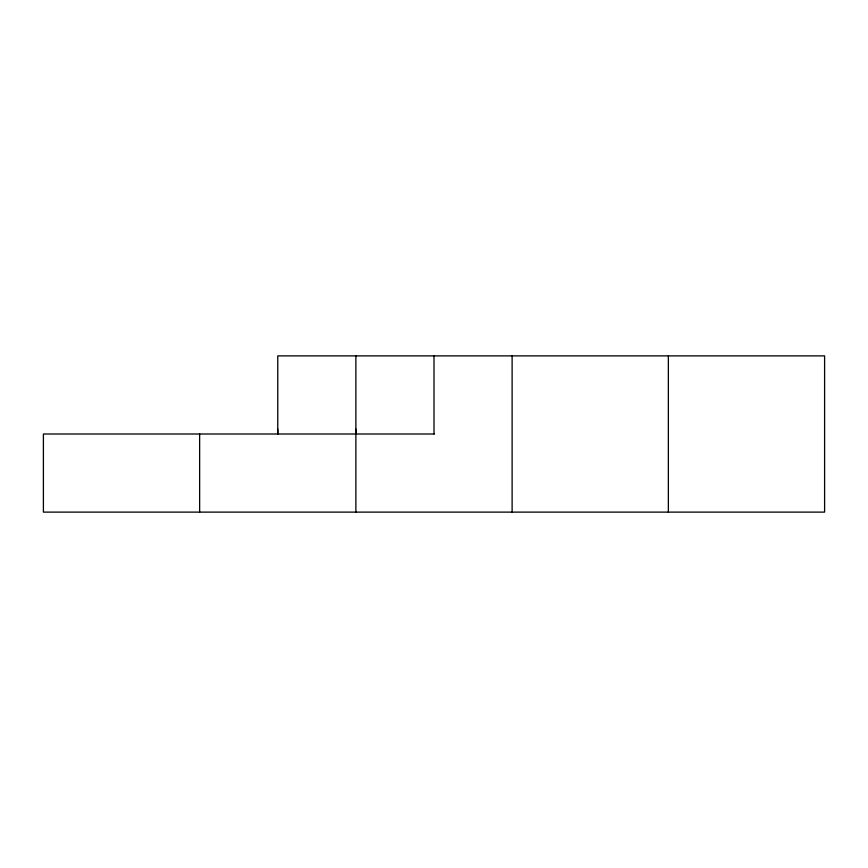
<?xml version="1.0" encoding="UTF-8"?>
<svg xmlns="http://www.w3.org/2000/svg" width="868" height="868" viewBox="0 0 868 868"><rect width="100%" height="100%" fill="white"/><g stroke="black" fill="none" stroke-linecap="round" stroke-linejoin="round"><path stroke-width="1.3" d="M277.76 429.118L277.76 434L277.76 355.88L824.6 355.88L824.6 512.12L43.4 512.12L43.4 434L434.315 434M355.88 434L355.88 429.118M668.36 355.88L668.36 512.12M512.12 355.88L512.12 512.12M434 355.88L434 434M355.88 355.88L355.88 512.12M199.64 434L199.64 512.12"/></g></svg>
